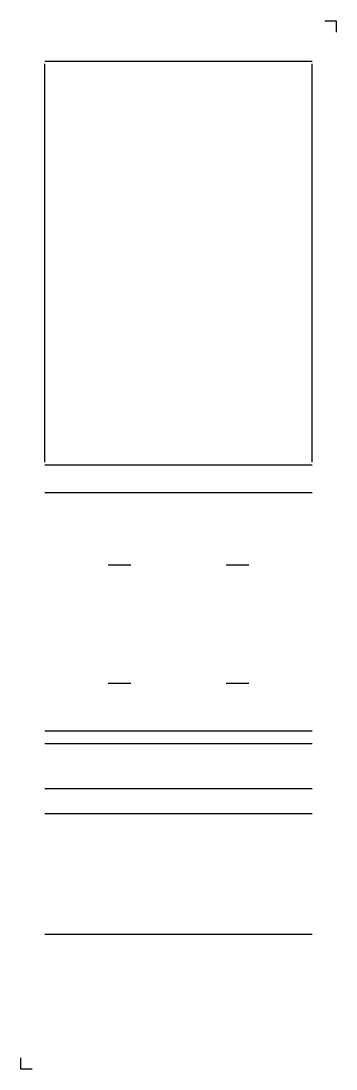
# Model space of a CAD drawing. Extents: x 0 to 112, y 0 to 373.
import ezdxf

# ---------------------------------------------------------------- set-up
doc = ezdxf.new("R2010")
doc.units = 0
for name, color, linetype in [('PASSER', 7, 'Continuous'), ('RILLEN_BERG', 5, 'Continuous'), ('RILLEN_TAL', 3, 'Continuous')]:
    doc.layers.add(name, color=color, linetype=linetype)

msp = doc.modelspace()

# ---------------------------------------------------------------- linework, layer by layer
at = {"layer": 'PASSER', "color": 7}
for points in [[(108.05, 372.6), (112.05, 372.6), (112.05, 368.6)], [(4, 0), (0, 0), (0, 4)]]:
    msp.add_lwpolyline(points, dxfattribs=at)
at = {"layer": 'RILLEN_BERG', "color": 5}
for points in [[(8.475, 358.35), (103.575, 358.35)], [(8.475, 214.75), (103.575, 214.75)], [(8.475, 205), (103.575, 205)], [(8.475, 120.2), (103.575, 120.2)], [(8.475, 90.8), (103.575, 90.8)], [(8.475, 48), (103.575, 48)]]:
    msp.add_lwpolyline(points, dxfattribs=at)
at = {"layer": 'RILLEN_TAL', "color": 3}
for points in [[(8.475, 215.75), (8.475, 357.35)], [(103.575, 215.75), (103.575, 357.35)], [(31.025, 179.2), (39.025, 179.2)], [(73.025, 179.2), (81.025, 179.2)], [(31.025, 137.2), (39.025, 137.2)], [(73.025, 137.2), (81.025, 137.2)], [(8.475, 115.75), (103.575, 115.75)], [(8.475, 99.75), (103.575, 99.75)]]:
    msp.add_lwpolyline(points, dxfattribs=at)

doc.saveas('drawing.dxf')
